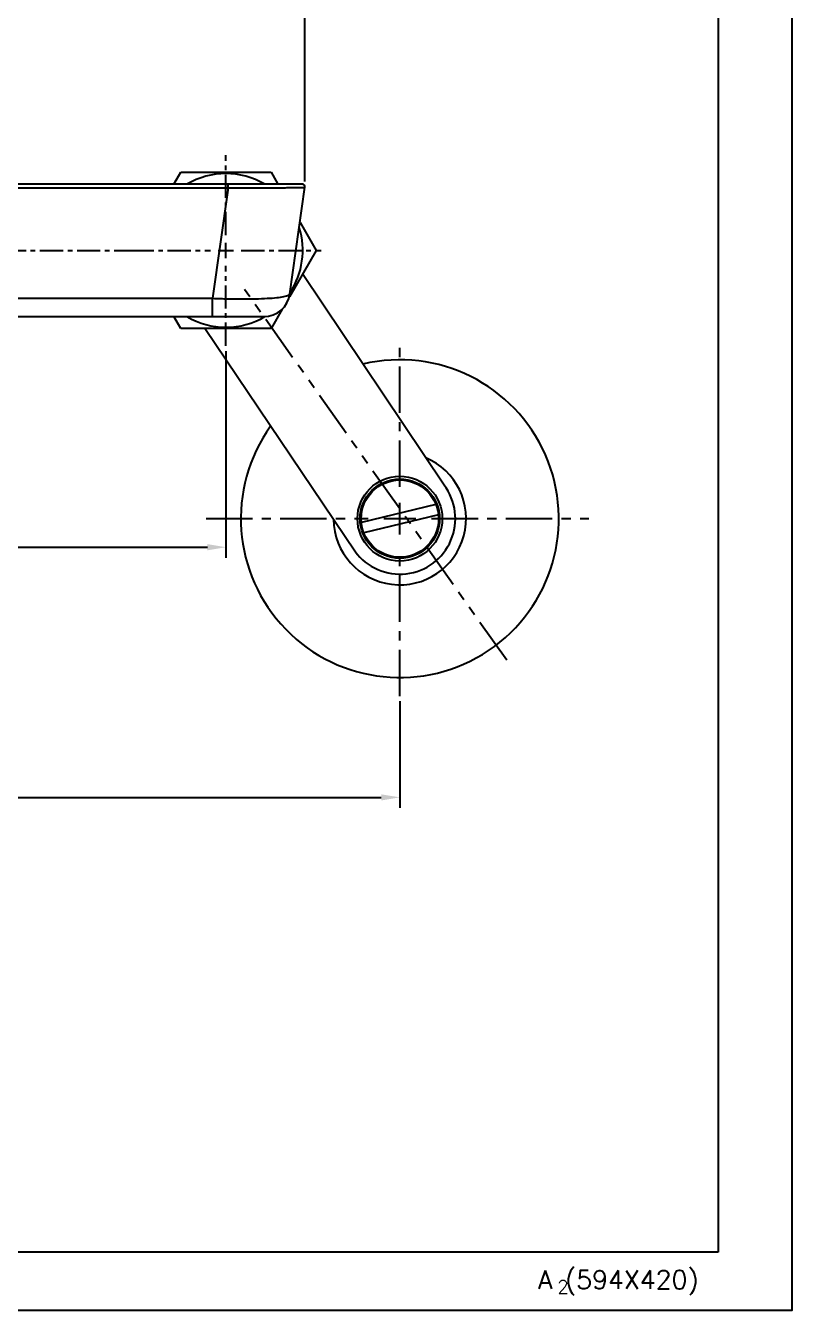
# Model space of a CAD drawing. Extents: x -4603 to -4009, y -5642 to -5222.
# Drawn here: x -4153.8 to -4009.2, y -5642.1 to -5399.5 of the extents above; entities that cross this region are included whole.
import ezdxf

# ---------------------------------------------------------------- set-up
doc = ezdxf.new("R2010")
doc.units = 0
doc.header["$LTSCALE"] = 7
doc.linetypes.add('CENTER', pattern=[2, 1.25, -0.25, 0.25, -0.25])
doc.linetypes.add('PHANTOM', pattern=[2.5, 1.25, -0.25, 0.25, -0.25, 0.25, -0.25])
doc.layers.get('0').update_dxf_attribs({"color": 2, "linetype": 'CONTINUOUS'})
doc.layers.get('Defpoints').update_dxf_attribs({"linetype": 'CONTINUOUS'})
for name, color, linetype in [('08_ALL_FEATURES', 7, 'CONTINUOUS'), ('CL', 1, 'CENTER'), ('D', 2, 'CONTINUOUS'), ('DWG', 7, 'CONTINUOUS'), ('PH', 3, 'PHANTOM'), ('TXT', 4, 'CONTINUOUS')]:
    doc.layers.add(name, color=color, linetype=linetype)
doc.styles.add('DD', font='romans', dxfattribs={"bigfont": 'GHS.shx'})
doc.styles.add('GHS', font='ROMANS.shx', dxfattribs={"bigfont": 'GHS.shx'})
doc.dimstyles.new('DWJ', dxfattribs={"dimscale": 0, "dimtxt": 3.5, "dimasz": 3.5, "dimexe": 2, "dimexo": 1, "dimgap": 1, "dimtad": 1, "dimdec": 4, "dimdsep": 46, "dimtxsty": 'DD', "dimcen": 3, "dimclrd": 2, "dimclre": 2, "dimclrt": 2, "dimadec": 3, "dimazin": 2, "dimtfac": 1, "dimtdec": 4, "dimtmove": 0, "dimatfit": 3, "dimfxl": 1, "dimtvp": 1, "dimtolj": 1, "dimtzin": 0, "dimlwd": -1, "dimlwe": -1, "dimarcsym": 0})

# ---------------------------------------------------------------- blocks, each defined once
blk = doc.blocks.new('*U3')
at = {"layer": 'CL', "color": 0, "ltscale": 0.5, "transparency": 16777216}
for p, q in [((0, 2.9), (0, 18)), ((-18, 0), (-2.9, 0)), ((2.9, 0), (132, 0)), ((0, -18), (0, -2.9))]:
    blk.add_line(p, q, dxfattribs=at)
at = {"layer": 'CL', "color": 0, "linetype": 'Continuous', "ltscale": 0.5, "transparency": 16777216}
for p, q in [((-1.45, 0), (1.45, 0)), ((0, -1.45), (0, 1.45))]:
    blk.add_line(p, q, dxfattribs=at)
blk = doc.blocks.new('*U4')
at = {"layer": 'CL', "color": 0, "ltscale": 0.5, "transparency": 16777216}
for p, q in [((0, 2.9), (0, 18)), ((-18, 0), (-2.9, 0)), ((2.9, 0), (18, 0)), ((0, -18), (0, -2.9))]:
    blk.add_line(p, q, dxfattribs=at)
at = {"layer": 'CL', "color": 0, "linetype": 'Continuous', "ltscale": 0.5, "transparency": 16777216}
for p, q in [((-1.45, 0), (1.45, 0)), ((0, -1.45), (0, 1.45))]:
    blk.add_line(p, q, dxfattribs=at)
blk = doc.blocks.new('*D7')
at = {"layer": 'Defpoints', "color": 0, "transparency": 16777216}
for p in [(-4116.06, -5459.9), (-4266.06, -5461.9), (-4116.06, -5497.95)]:
    blk.add_point(p, dxfattribs=at)
at = {"layer": 'DWG', "color": 2, "transparency": 16777216}
for p, q in [((-4266.06, -5462.9), (-4266.06, -5499.95)), ((-4116.06, -5460.9), (-4116.06, -5499.95)), ((-4262.56, -5497.95), (-4119.56, -5497.95))]:
    blk.add_line(p, q, dxfattribs=at)
for points in [[(-4262.56, -5497.36), (-4262.56, -5498.53), (-4266.06, -5497.95)], [(-4119.56, -5497.36), (-4119.56, -5498.53), (-4116.06, -5497.95)]]:
    blk.add_solid(points, dxfattribs=at)
at = {"layer": 'DWG', "color": 2, "transparency": 16777216, "insert": (-4191.06, -5495.2), "char_height": 3.5, "attachment_point": 5, "style": 'DD'}
blk.add_mtext('\\A1;150', dxfattribs=at)
blk = doc.blocks.new('*D6')
at = {"layer": 'Defpoints', "color": 0, "transparency": 16777216}
for p in [(-4101.14, -5329.65), (-4280.98, -5429.79), (-4101.14, -5429.9)]:
    blk.add_point(p, dxfattribs=at)
at = {"layer": 'DWG', "color": 2, "transparency": 16777216}
for p, q in [((-4280.98, -5428.79), (-4280.98, -5327.65)), ((-4277.48, -5329.65), (-4104.64, -5329.65)), ((-4101.14, -5428.9), (-4101.14, -5327.65))]:
    blk.add_line(p, q, dxfattribs=at)
for points in [[(-4277.48, -5329.07), (-4277.48, -5330.24), (-4280.98, -5329.65)], [(-4104.64, -5329.07), (-4104.64, -5330.24), (-4101.14, -5329.65)]]:
    blk.add_solid(points, dxfattribs=at)
at = {"layer": 'DWG', "color": 2, "transparency": 16777216, "insert": (-4191.06, -5326.9), "char_height": 3.5, "attachment_point": 5, "style": 'DD'}
blk.add_mtext('\\A1;179.8', dxfattribs=at)
blk = doc.blocks.new('*D14')
at = {"layer": 'Defpoints', "color": 0, "transparency": 16777216}
for p in [(-4298.89, -5526.05), (-4083.24, -5526.05), (-4083.24, -5545.19)]:
    blk.add_point(p, dxfattribs=at)
at = {"layer": 'DWG', "color": 2, "transparency": 16777216}
for p, q in [((-4298.89, -5527.05), (-4298.89, -5547.19)), ((-4083.24, -5527.05), (-4083.24, -5547.19)), ((-4295.39, -5545.19), (-4086.74, -5545.19))]:
    blk.add_line(p, q, dxfattribs=at)
for points in [[(-4295.39, -5544.61), (-4295.39, -5545.77), (-4298.89, -5545.19)], [(-4086.74, -5544.61), (-4086.74, -5545.77), (-4083.24, -5545.19)]]:
    blk.add_solid(points, dxfattribs=at)
at = {"layer": 'DWG', "color": 2, "transparency": 16777216, "insert": (-4191.06, -5542.44), "char_height": 3.5, "attachment_point": 5, "style": 'DD'}
blk.add_mtext('\\A1;190~220', dxfattribs=at)
blk = doc.blocks.new('*U18')
at = {"layer": 'CL', "color": 0, "transparency": 16777216}
for p, q in [((0, 6), (0, 33.5)), ((-36.57, 0), (-6, 0)), ((6, 0), (35.64, 0)), ((0, -33.5), (0, -6))]:
    blk.add_line(p, q, dxfattribs=at)
at = {"layer": 'CL', "color": 0, "linetype": 'Continuous', "transparency": 16777216}
for p, q in [((0, -3), (0, 3)), ((-3, 0), (3, 0))]:
    blk.add_line(p, q, dxfattribs=at)

msp = doc.modelspace()

# ---------------------------------------------------------------- linework, layer by layer
at = {"color": 7, "linetype": 'Continuous'}
for p, q in [((-4125.87972, -5429.39637), (-4124.58068, -5427.14637)), ((-4124.58068, -5427.14637), (-4107.54885, -5427.14637)), ((-4107.54885, -5427.14637), (-4106.24981, -5429.39637)), ((-4101.63995, -5429.39637), (-4165.87443, -5429.39623)), ((-4103.97338, -5450.09223), (-4101.14482, -5429.96596)), ((-4102.07984, -5436.61898), (-4099.03294, -5441.89637)), ((-4099.03294, -5441.89637), (-4104.08919, -5450.65407)), ((-4105.42371, -5452.96551), (-4107.54885, -5456.64637)), ((-4273.20481, -5454.39637), (-4108.92472, -5454.39637)), ((-4124.58068, -5456.64637), (-4125.87972, -5454.39637)), ((-4107.54885, -5456.64637), (-4124.58068, -5456.64637))]:
    msp.add_line(p, q, dxfattribs=at)
at = {"color": 8, "linetype": 'Continuous', "true_color": 0x787878}
for p, q in [((-4157.06477, -5430.05088), (-4115.65272, -5430.05088)), ((-4115.65272, -5430.05088), (-4118.5887, -5450.94145)), ((-4115.65272, -5430.05088), (-4115.65272, -5429.39637)), ((-4161.44882, -5450.94145), (-4118.5887, -5450.94145)), ((-4118.5887, -5454.39637), (-4118.5887, -5450.94145))]:
    msp.add_line(p, q, dxfattribs=at)
at = {"linetype": 'Continuous'}
msp.add_lwpolyline([(-4603.17648, -5642.05463), (-4009.17648, -5642.05463), (-4009.17648, -5222.05463), (-4603.17648, -5222.05463)], close=True, dxfattribs=at)
at = {"color": 7, "linetype": 'Continuous'}
for centre, radius, start, end in [((-4116.06477, -5441.89637), 14.50183, 59.5528746, 120.4481338), ((-4101.63995, -5429.89637), 0.5, 352, 90), ((-4116.06477, -5441.89637), 14.50183, 326.7551992, 17.236604), ((-4108.92472, -5449.39637), 5, 270, 352), ((-4116.06477, -5441.89637), 14.50183, 239.5528746, 300.5330474)]:
    msp.add_arc(centre, radius, start, end, dxfattribs=at)
at = {"color": 8, "linetype": 'Continuous', "true_color": 0x787878}
for points, knots in [([(-4115.65272, -5430.05088), (-4114.69005, -5430.05489), (-4112.80454, -5430.06094), (-4110.07456, -5430.06415), (-4107.92541, -5430.06194), (-4106.34922, -5430.05673), (-4105.3028, -5430.05151), (-4104.36135, -5430.04495), (-4103.53291, -5430.0371), (-4102.8237, -5430.02804), (-4102.23877, -5430.01788), (-4101.8302, -5430.00835), (-4101.56841, -5429.9996), (-4101.41972, -5429.99386), (-4101.30668, -5429.98678), (-4101.21925, -5429.98259), (-4101.17781, -5429.97316), (-4101.1457, -5429.97209), (-4101.14482, -5429.96596)], [0, 0, 0, 0, 0.199027779, 0.389817702, 0.564402618, 0.643347711, 0.715686497, 0.780743896, 0.837990253, 0.886969481, 0.927372932, 0.95895953, 0.971407038, 0.981607611, 0.989554532, 0.995253852, 0.998718189, 1, 1, 1, 1]), ([(-4118.5887, -5450.94145), (-4117.63519, -5450.98147), (-4115.76636, -5451.04174), (-4113.05556, -5451.07487), (-4110.56394, -5451.04869), (-4108.38599, -5450.96542), (-4106.60209, -5450.82956), (-4105.39179, -5450.66945), (-4104.6691, -5450.50654), (-4104.3123, -5450.38604), (-4104.07659, -5450.26677), (-4103.98101, -5450.14643), (-4103.97338, -5450.09223)], [0, 0, 0, 0, 0.19360483, 0.379289873, 0.549924198, 0.699055056, 0.821335728, 0.912838508, 0.946323022, 0.971553651, 0.988897134, 1, 1, 1, 1])]:
    msp.add_open_spline(points, degree=3, knots=knots, dxfattribs=at)
at = {"layer": '08_ALL_FEATURES', "color": 7, "linetype": 'Continuous'}
for p, q in [((-4074.87198, -5486.24277), (-4101.60336, -5446.34847)), ((-4091.59916, -5498.86286), (-4120.0235, -5456.64637))]:
    msp.add_line(p, q, dxfattribs=at)
for radius, start, end in [(30, 144.3610453, 103.4166735), (12.5, 180.7680244, 67.0130971), (10.4775, 216.2826376, 37.3937041)]:
    msp.add_arc((-4083.23614, -5492.55263), radius, start, end, dxfattribs=at)
at = {"layer": 'D'}
msp.add_circle((-4083.23614, -5492.55263), 8, dxfattribs=at)
at = {"layer": 'DWG'}
for p, q in [((-4076.43628, -5489.89709), (-4090.50149, -5493.26309)), ((-4075.9708, -5491.84217), (-4090.03601, -5495.20817))]:
    msp.add_line(p, q, dxfattribs=at)
for radius in [7.5, 7.3]:
    msp.add_circle((-4083.23614, -5492.55263), radius, dxfattribs=at)
at = {"layer": 'PH'}
msp.add_line((-4063.06829, -5519.28577), (-4113.35641, -5448.12528), dxfattribs=at)
at = {"layer": 'TXT', "color": 4}
msp.add_line((-4023.17648, -5241.05463), (-4023.17648, -5631.05463), dxfattribs=at)
at = {"layer": 'TXT', "color": 4, "linetype": 'Continuous'}
msp.add_line((-4023.17648, -5631.05463), (-4577.17648, -5631.05463), dxfattribs=at)

# ---------------------------------------------------------------- block references
at = {"layer": 'CL', "ltscale": 0.5}
for name, p in [('*U3', (-4266.06477, -5441.89637)), ('*U4', (-4116.06477, -5441.89637))]:
    msp.add_blockref(name, p, dxfattribs=at)
at = {"layer": 'CL'}
msp.add_blockref('*U18', (-4083.23614, -5492.55263), dxfattribs=at)

# ---------------------------------------------------------------- texts
at = {"color": 7, "style": 'GHS'}
for s, height, p in [('A (594X420)', 3.5, (-4057.16264, -5638.02772)), ('2', 2.5, (-4053.50895, -5638.8597))]:
    msp.add_text(s, height=height, dxfattribs=at).set_placement(p)

# ---------------------------------------------------------------- dimensions: what is measured, and where the dimension line sits
at = {"layer": 'DWG'}
for base, p1, p2, text, picture, middle in [((-4101.13995, -5329.65406), (-4280.97835, -5429.79097), (-4101.13995, -5429.89637), '179.8', '*D6', (-4191.05915, -5326.90406)), ((-4083.23614, -5545.18979), (-4298.89339, -5526.05263), (-4083.23614, -5526.05263), '190~220', '*D14', (-4191.06477, -5542.43979))]:
    dim = msp.add_linear_dim(base=base, p1=p1, p2=p2, text=text, dimstyle='DWJ', override={"dimscale": 1}, dxfattribs=at)
    dim.commit()
    dim.dimension.update_dxf_attribs({"geometry": picture, "text_midpoint": middle})
dim = msp.add_linear_dim(base=(-4116.06477, -5497.94822), p1=(-4266.06477, -5461.8982), p2=(-4116.06477, -5459.8982), dimstyle='DWJ', override={"dimscale": 1}, dxfattribs=at)
dim.commit()
dim.dimension.update_dxf_attribs({"geometry": '*D7', "text_midpoint": (-4191.06477, -5497.94822), "dimtype": 128})

doc.saveas('drawing.dxf')
